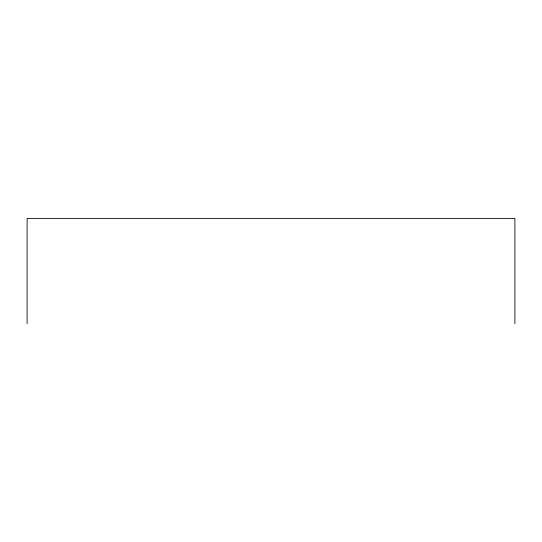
<?xml version="1.0" encoding="UTF-8"?>
<svg xmlns="http://www.w3.org/2000/svg" width="542" height="542" viewBox="0 0 542 542"><rect width="100%" height="100%" fill="white"/><g stroke="black" fill="none" stroke-linecap="round" stroke-linejoin="round"><path stroke-width="0.81" d="M514.9 323.608L514.9 218.392L27.1 218.392L27.1 323.608"/></g></svg>
